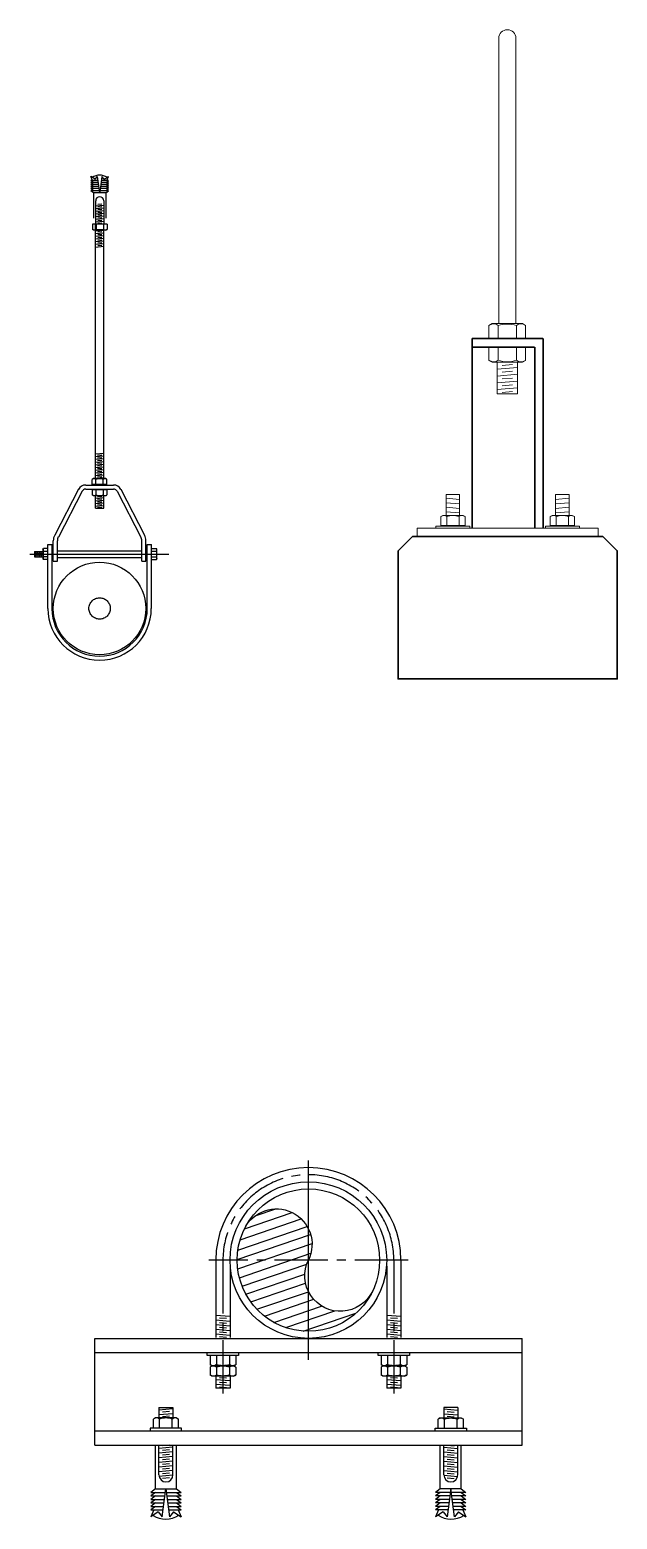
# Model space of a CAD drawing. Extents: x 462150 to 593348, y 35809 to 85242.
# Drawn here: x 521264 to 521676, y 61973 to 63020 of the extents above; entities that cross this region are included whole.
import ezdxf

# ---------------------------------------------------------------- set-up
doc = ezdxf.new("R2010")
doc.units = 0
doc.header["$LTSCALE"] = 500
doc.header["$MEASUREMENT"] = 0
for name, pattern in [('CENTER2', [1.125, 0.75, -0.125, 0.125, -0.125]), ('DASHED2', [0.375, 0.25, -0.125]), ('HIDDEN2', [4.7625, 3.175, -1.5875])]:
    doc.linetypes.add(name, pattern=pattern)
for name, color, linetype in [('-M-FITT', 2, 'Continuous'), ('AC-CHWS', 93, 'DASHED2'), ('AC-SEC', 7, 'Continuous'), ('MH-SUPORT', 1, 'Continuous'), ('MNUTS', 2, 'Continuous'), ('MSUPPORT', 12, 'Continuous'), ('MTHREAD', 7, 'Continuous'), ('support', 40, 'Continuous')]:
    doc.layers.add(name, color=color, linetype=linetype)
doc.layers.add('ACM-MISC', color=7, linetype='Continuous', lineweight=30)

# ---------------------------------------------------------------- blocks, each defined once
blk = doc.blocks.new('CUT')
at = {"color": 2}
for centre, start, end in [((0, 50), 90, 270), ((0, -50), 270, 90)]:
    blk.add_arc(centre, 50, start, end, dxfattribs=at)
blk = doc.blocks.new('NUT1')
at = {"layer": 'MNUTS'}
for p, q in [((-110, 112), (-97, 135)), ((-110, 112), (-110, -112)), ((0, 135), (-97, 135)), ((0, 68), (-97, 68)), ((0, 135), (0, -135)), ((-110, -112), (-97, -135)), ((0, -68), (-97, -68)), ((0, -135), (-97, -135))]:
    blk.add_line(p, q, dxfattribs=at)
for centre, radius, start, end in [((-53, 101), 55, 146.1889, 217.433), ((104, 0), 212, 161.4608, 198.5114), ((-53, -101), 55, 142.567, 213.8111)]:
    blk.add_arc(centre, radius, start, end, dxfattribs=at)
blk = doc.blocks.new('NUT2')
at = {"layer": 'MNUTS'}
for p, q in [((-7.5, 7.3), (-9, 6.5)), ((-9, 0.9), (-9, 6.5)), ((-7.5, 0), (-9, 0.9)), ((7.5, 7.3), (-7.5, 7.3)), ((7.5, 0), (-7.5, 0)), ((-4.5, 0), (-4.5, 6.5)), ((4.5, 0), (4.5, 6.5)), ((7.5, 7.3), (9, 6.5)), ((7.5, 0), (9, 0.9)), ((9, 0.9), (9, 6.5))]:
    blk.add_line(p, q, dxfattribs=at)
for centre, major_axis, start_param, end_param in [((-6.7, 3.6), (-2.59, 2.59), -1.438728, -0.195284), ((0, -7), (10, 10), 0.461828, 1.108483), ((6.7, 3.6), (2.59, 2.59), 0.195284, 1.438728)]:
    blk.add_ellipse(centre, major_axis=major_axis, ratio=1, start_param=start_param, end_param=end_param, dxfattribs=at)
at = {"layer": 'MNUTS', "extrusion": (0, 0, -1)}
for centre, major_axis, start_param, end_param in [((-6.7, 3.8), (-2.59, -2.59), -1.438728, -0.195284), ((0, 14.3), (10, -10), 0.461828, 1.108483), ((6.7, 3.8), (2.59, -2.59), 0.195284, 1.438728)]:
    blk.add_ellipse(centre, major_axis=major_axis, ratio=1, start_param=start_param, end_param=end_param, dxfattribs=at)
blk = doc.blocks.new('NUT')
at = {"layer": 'MNUTS'}
for p, q in [((-270, 0), (270, 0)), ((270, 0), (270, -194)), ((-270, 0), (-270, -194)), ((-225, -220), (-270, -194)), ((-225, -220), (225, -220)), ((-135, 0), (-135, -194)), ((135, 0), (135, -194)), ((225, -220), (270, -194))]:
    blk.add_line(p, q, dxfattribs=at)
for centre, radius, start, end in [((-202, -107), 110, 236.1889, 307.433), ((0, 209), 425, 251.4608, 288.5114), ((202, -107), 110, 232.567, 303.8111)]:
    blk.add_arc(centre, radius, start, end, dxfattribs=at)
blk = doc.blocks.new('NUT20')
at = {"layer": 'MNUTS'}
for p, q in [((-165, 169), (-146, 202)), ((-165, 169), (-165, -169)), ((0, 202), (-146, 202)), ((0, 101), (-146, 101)), ((0, 202), (0, -202)), ((-165, -169), (-146, -202)), ((0, -101), (-146, -101)), ((0, -202), (-146, -202))]:
    blk.add_line(p, q, dxfattribs=at)
for centre, radius, start, end in [((-80, 151), 82.5, 146.1889, 217.433), ((157, 0), 319, 161.4608, 198.5114), ((-80, -151), 82.5, 142.567, 213.8111)]:
    blk.add_arc(centre, radius, start, end, dxfattribs=at)
blk = doc.blocks.new('BOLT20')
at = {"layer": 'MNUTS'}
for p, q in [((0, 204), (182, 204)), ((0, 103), (182, 103)), ((201, 170), (182, 204)), ((201, -167), (201, 170)), ((0, -100), (182, -100)), ((0, -201), (182, -201)), ((201, -167), (182, -201))]:
    blk.add_line(p, q, dxfattribs=at)
for centre, radius, start, end in [((116, 153), 82.5, 322.567, 33.8111), ((-121, 2), 319, 341.4608, 18.5114), ((116, -150), 82.5, 326.1889, 37.433)]:
    blk.add_arc(centre, radius, start, end, dxfattribs=at)
blk = doc.blocks.new('*U504')
at = {"layer": 'ACM-MISC', "lineweight": 5, "ltscale": 20}
for p, q in [((-5.8, 450.1, 0), (-5.8, 249.6, 0)), ((6.2, 450.1, 0), (6.2, 249.6, 0)), ((-10.5, 249.6, 0), (-12.6, 248.3, 0)), ((-12.6, 239.1, 0), (-12.6, 248.3, 0)), ((10.9, 249.6, 0), (-10.5, 249.6, 0)), ((-6.2, 239.1, 0), (-6.2, 248.3, 0)), ((6.7, 239.1, 0), (6.7, 248.3, 0)), ((10.9, 249.6, 0), (13.1, 248.3, 0)), ((13.1, 239.1, 0), (13.1, 248.3, 0)), ((13.1, 239.1, 0), (-12.6, 239.1, 0)), ((13.1, 233.1, 0), (-12.6, 233.1, 0)), ((-12.6, 233.1, 0), (-12.6, 223.8, 0)), ((-6.2, 233.1, 0), (-6.2, 223.8, 0)), ((6.7, 233.1, 0), (6.7, 223.8, 0)), ((13.1, 233.1, 0), (13.1, 223.8, 0)), ((-10.5, 222.6, 0), (-12.6, 223.8, 0)), ((10.9, 222.6, 0), (-10.5, 222.6, 0)), ((-6.9, 200.4, 0), (-6.9, 222.6, 0)), ((-3.3, 220.9, 0), (3.8, 220.3, 0)), ((7.4, 200.4, 0), (7.4, 222.6, 0)), ((10.9, 222.6, 0), (13.1, 223.8, 0)), ((-6.9, 218.8, 0), (7.4, 217.6, 0)), ((-6.9, 214.1, 0), (7.4, 212.8, 0)), ((-6.9, 209.3, 0), (7.4, 208.1, 0)), ((-3.3, 216.1, 0), (3.8, 215.5, 0)), ((-3.3, 211.4, 0), (3.8, 210.8, 0)), ((-6.9, 204.5, 0), (7.4, 203.3, 0)), ((7.4, 200.4, 0), (-6.9, 200.4, 0)), ((-3.3, 206.6, 0), (3.8, 206, 0)), ((-3.3, 201.9, 0), (3.8, 201.2, 0))]:
    blk.add_line(p, q, dxfattribs=at)
at = {"layer": 'ACM-MISC'}
for p, q in [((-25, 239.1, 0), (-25, 106, 0)), ((-24.8, 239.1, 0), (25, 239.1, 0)), ((-18.8, 233.1, 0), (25, 233.1, 0)), ((25, 239.1, 0), (25, 106, 0))]:
    blk.add_line(p, q, dxfattribs=at)
at = {"layer": 'ACM-MISC', "linetype": 'HIDDEN2'}
blk.add_line((-19, 233.1, 0), (-19, 106, 0), dxfattribs=at)
at = {"layer": 'ACM-MISC', "lineweight": 13}
for p, q in [((-33.7, 129.5, 0), (-43.1, 129.5, 0)), ((-43.1, 129.5, 0), (-43.1, 114.8, 0)), ((-43.1, 126.9, 0), (-33.7, 126, 0)), ((-33.7, 129.5, 0), (-33.7, 114.8, 0)), ((33.7, 129.5, 0), (43.1, 129.5, 0)), ((33.7, 129.5, 0), (33.7, 114.8, 0)), ((43.1, 126.9, 0), (33.7, 126, 0)), ((43.1, 129.5, 0), (43.1, 114.8, 0)), ((-43.1, 123.7, 0), (-33.7, 122.9, 0)), ((-43.1, 120.6, 0), (-33.7, 119.8, 0)), ((-43.1, 117.5, 0), (-33.7, 116.6, 0)), ((43.1, 123.7, 0), (33.7, 122.9, 0)), ((43.1, 120.6, 0), (33.7, 119.8, 0)), ((43.1, 117.5, 0), (33.7, 116.6, 0)), ((-45.4, 114.8, 0), (-46.9, 114, 0)), ((-46.9, 107.9, 0), (-46.9, 114, 0)), ((-46.9, 107.9, 0), (-29.9, 107.9, 0)), ((-45.4, 114.8, 0), (-31.3, 114.8, 0)), ((-42.6, 107.9, 0), (-42.6, 114, 0)), ((-34.1, 107.9, 0), (-34.1, 114, 0)), ((-31.3, 114.8, 0), (-29.9, 114, 0)), ((-29.9, 107.9, 0), (-29.9, 114, 0)), ((31.3, 114.8, 0), (29.9, 114, 0)), ((29.9, 107.9, 0), (29.9, 114, 0)), ((46.9, 107.9, 0), (29.9, 107.9, 0)), ((45.4, 114.8, 0), (31.3, 114.8, 0)), ((34.1, 107.9, 0), (34.1, 114, 0)), ((42.6, 107.9, 0), (42.6, 114, 0)), ((45.4, 114.8, 0), (46.9, 114, 0)), ((46.9, 107.9, 0), (46.9, 114, 0))]:
    blk.add_line(p, q, dxfattribs=at)
at = {"layer": 'ACM-MISC', "lineweight": 13, "elevation": 0}
for points in [[(-63.5, 100), (63.5, 100), (63.5, 106), (-63.5, 106)], [(-50.4, 107.4), (-26.6, 107.4), (-26.6, 106), (-50.4, 106)], [(50.4, 107.4), (26.6, 107.4), (26.6, 106), (50.4, 106)]]:
    blk.add_lwpolyline(points, close=True, dxfattribs=at)
at = {"layer": 'ACM-MISC', "elevation": 0}
blk.add_lwpolyline([(76.9, 90), (76.9, 0), (-76.9, 0), (-76.9, 90), (-66.9, 100), (66.9, 100)], close=True, dxfattribs=at)
at = {"layer": 'ACM-MISC', "lineweight": 5, "ltscale": 20}
for centre, radius, start, end in [((0.2, 450.1, 0), 6, 0, 180), ((-9.4, 244.2, 0), 5.24, 52.567, 123.8111), ((0.2, 229.1, 0), 20.2, 71.4608, 108.5114), ((9.8, 244.2, 0), 5.24, 56.1889, 127.433), ((-9.4, 228, 0), 5.24, 236.1889, 307.433), ((0.2, 243, 0), 20.2, 251.4886, 288.5392), ((9.8, 228, 0), 5.24, 232.567, 303.8111)]:
    blk.add_arc(centre, radius, start, end, dxfattribs=at)
at = {"layer": 'ACM-MISC', "lineweight": 13}
for centre, radius, start, end in [((-44.7, 111.3, 0), 3.45, 52.567, 123.8111), ((-38.4, 101.4, 0), 13.3, 71.4886, 108.5392), ((-32.1, 111.3, 0), 3.45, 56.1889, 127.433), ((32.1, 111.3, 0), 3.45, 52.567, 123.8111), ((38.4, 101.4, 0), 13.3, 71.4608, 108.5114), ((44.7, 111.3, 0), 3.45, 56.1889, 127.433)]:
    blk.add_arc(centre, radius, start, end, dxfattribs=at)

msp = doc.modelspace()

# ---------------------------------------------------------------- hatches: boundary and pattern name
at = {"layer": '-M-FITT'}
h = msp.add_hatch(dxfattribs=at)
h.set_pattern_fill('ANSI31', color=125, scale=50, angle=-210.7388, style=0)
h.set_pattern_definition([(18.8862156, (565786.573, -129266.651), (2.02306122, -5.91352038), [])])
h.paths.add_polyline_path([(521504.3, 62133.4, -0.414214), (521437.4, 62110.5, -0.414214), (521414.5, 62177.4, -1), (521459.4, 62155.4, 1)])

# ---------------------------------------------------------------- linework, layer by layer
msp.add_circle((521459.4, 62155.4), 55, dxfattribs=at)
at = {"layer": '-M-FITT', "color": 3}
msp.add_circle((521459.4, 62155.4), 50, dxfattribs=at)
msp.add_line((521459.4, 62085.4), (521459.4, 62225.4))
at = {"layer": 'AC-CHWS'}
msp.add_circle((521312.8, 62613.2), 7.5, dxfattribs=at)
at = {"layer": 'AC-SEC'}
for p, q in [((521309.7, 62914.7), (521306.7, 62916.7)), ((521307.9, 62913.9), (521306.7, 62916.7)), ((521311.8, 62913.9), (521306.7, 62913.9)), ((521308.6, 62912.4), (521306.7, 62913.9)), ((521311.9, 62912.4), (521306.7, 62912.4)), ((521308.6, 62911), (521306.7, 62912.4)), ((521308.6, 62909.6), (521306.7, 62911)), ((521312.1, 62911), (521306.7, 62911)), ((521312.3, 62909.6), (521306.7, 62909.6)), ((521308.6, 62908.2), (521306.7, 62909.6)), ((521309.7, 62914.7), (521311.4, 62916.7)), ((521312.9, 62905.3), (521311.4, 62916.7)), ((521314.4, 62916.7), (521312.9, 62905.3)), ((521319, 62909.6), (521313.4, 62909.6)), ((521319, 62911), (521313.6, 62911)), ((521319, 62912.4), (521313.8, 62912.4)), ((521319, 62913.9), (521314, 62913.9)), ((521316, 62914.7), (521314.4, 62916.7)), ((521316, 62914.7), (521319, 62916.7)), ((521317.1, 62912.4), (521319, 62913.9)), ((521317.1, 62911), (521319, 62912.4)), ((521317.1, 62909.6), (521319, 62911)), ((521317.1, 62908.2), (521319, 62909.6)), ((521317.8, 62913.9), (521319, 62916.7)), ((521312.5, 62908.2), (521306.7, 62908.2)), ((521308.6, 62906.7), (521306.7, 62908.2)), ((521312.7, 62906.7), (521306.7, 62906.7)), ((521308.6, 62905.3), (521306.7, 62906.7)), ((521317.1, 62905.3), (521308.6, 62905.3)), ((521308.6, 62905.3), (521308.6, 62887.5)), ((521310, 62899.6), (521310, 62887.5)), ((521319, 62906.7), (521313.1, 62906.7)), ((521319, 62908.2), (521313.2, 62908.2)), ((521315.7, 62899.6), (521315.7, 62887.5)), ((521317.1, 62906.7), (521319, 62908.2)), ((521317.1, 62905.3), (521319, 62906.7)), ((521317.1, 62905.3), (521317.1, 62887.5)), ((521315.7, 62896.4), (521310, 62895.9)), ((521315.7, 62894.5), (521310, 62894)), ((521314.3, 62897.2), (521311.5, 62897)), ((521314.3, 62895.3), (521311.5, 62895.1)), ((521314.3, 62893.4), (521311.5, 62893.2)), ((521310, 62887.5), (521310, 62883.2)), ((521315.7, 62886.9), (521310, 62886.4)), ((521315.7, 62885), (521310, 62884.5)), ((521310, 62704.3), (521310, 62883.2)), ((521315.7, 62878.8), (521310, 62878.3)), ((521314.3, 62885.8), (521311.5, 62885.6)), ((521314.3, 62883.9), (521311.5, 62883.7)), ((521314.3, 62877.7), (521311.5, 62877.5)), ((521315.7, 62887.5), (521315.7, 62883.2)), ((521315.7, 62704.3), (521315.7, 62883.2)), ((521315.7, 62876.9), (521310, 62876.4)), ((521315.7, 62875), (521310, 62874.5)), ((521314.3, 62875.8), (521311.5, 62875.6)), ((521314.3, 62873.9), (521311.5, 62873.7)), ((521315.7, 62722.1), (521310, 62721.6)), ((521315.7, 62720.2), (521310, 62719.7)), ((521314.3, 62721), (521311.4, 62720.7)), ((521315.7, 62718.3), (521310, 62717.8)), ((521315.7, 62716.3), (521310, 62715.8)), ((521315.7, 62714.4), (521310, 62713.9)), ((521315.7, 62712.5), (521310, 62712)), ((521315.7, 62710.6), (521310, 62710.1)), ((521314.3, 62719.1), (521311.4, 62718.8)), ((521314.3, 62717.2), (521311.4, 62716.9)), ((521314.3, 62715.3), (521311.4, 62715)), ((521314.3, 62713.3), (521311.4, 62713.1)), ((521314.3, 62711.4), (521311.4, 62711.2)), ((521303.1, 62699.9), (521322.6, 62699.9)), ((521315.7, 62708.7), (521310, 62708.2)), ((521315.7, 62706.8), (521310, 62706.3)), ((521315.7, 62704.9), (521310.6, 62704.4)), ((521314.3, 62709.5), (521311.4, 62709.3)), ((521314.3, 62707.6), (521311.4, 62707.4)), ((521314.3, 62705.7), (521311.4, 62705.4)), ((521298, 62696.9), (521281.3, 62664.7)), ((521300.5, 62695.5), (521283.9, 62663.4)), ((521303.1, 62697.1), (521322.6, 62697.1)), ((521310, 62683.6), (521310, 62692.6)), ((521315.7, 62691), (521310, 62690.5)), ((521315.7, 62689.1), (521310, 62688.6)), ((521314.3, 62691.8), (521311.4, 62691.6)), ((521314.3, 62689.9), (521311.4, 62689.7)), ((521315.7, 62683.6), (521315.7, 62692.6)), ((521325.2, 62695.5), (521341.8, 62663.4)), ((521327.7, 62696.9), (521344.4, 62664.7)), ((521315.7, 62687.2), (521310, 62686.7)), ((521315.7, 62685.3), (521310, 62684.8)), ((521310, 62683.6), (521315.7, 62683.6)), ((521314.3, 62688), (521311.4, 62687.8)), ((521314.3, 62686.1), (521311.4, 62685.8)), ((521314.3, 62684.2), (521311.4, 62683.9)), ((521276.5, 62613.2), (521276.5, 62658.1)), ((521276.5, 62658.1), (521279.4, 62658.1)), ((521279.4, 62613.2), (521279.4, 62658.1)), ((521280.3, 62646.4), (521280.3, 62660.8)), ((521283.2, 62646.4), (521283.2, 62660.8)), ((521342.5, 62646.4), (521342.5, 62660.8)), ((521345.3, 62646.4), (521345.3, 62660.8)), ((521346.3, 62613.2), (521346.3, 62658.1)), ((521346.3, 62658.1), (521349.2, 62658.1)), ((521349.2, 62613.2), (521349.2, 62658.1)), ((521263.8, 62651.4), (521361.5, 62651.4)), ((521267.2, 62653.3), (521273, 62653.3)), ((521267.2, 62653.3), (521267.2, 62649.5)), ((521267.2, 62649.5), (521273, 62649.5)), ((521267.6, 62650.5), (521267.4, 62652.4)), ((521268.3, 62649.5), (521268, 62653.3)), ((521268.9, 62650.5), (521268.7, 62652.4)), ((521269.6, 62649.5), (521269.3, 62653.3)), ((521270.1, 62650.5), (521270, 62652.4)), ((521270.8, 62649.5), (521270.5, 62653.3)), ((521271.4, 62650.5), (521271.2, 62652.4)), ((521272.1, 62649.5), (521271.8, 62653.3)), ((521272.7, 62650.5), (521272.5, 62652.4)), ((521279.4, 62653.3), (521280.3, 62653.3)), ((521279.4, 62649.5), (521280.3, 62649.5)), ((521283.2, 62653.8), (521342.5, 62653.8)), ((521283.2, 62649), (521342.5, 62649)), ((521346.3, 62653.3), (521345.3, 62653.3)), ((521346.3, 62649.5), (521345.3, 62649.5)), ((521280.3, 62646.4), (521283.2, 62646.4)), ((521342.5, 62646.4), (521345.3, 62646.4))]:
    msp.add_line(p, q, dxfattribs=at)
for centre, radius, start, end in [((521312.9, 62908), 9.62, 57.2715, 123.1794), ((521312.9, 62899.6), 2.85, 0, 180), ((521303.1, 62694.2), 5.74, 90, 152.5603), ((521322.6, 62694.2), 5.74, 27.4397, 90), ((521303.1, 62694.2), 2.87, 90, 152.5603), ((521322.6, 62694.2), 2.87, 27.4397, 90), ((521288.9, 62660.8), 8.6, 152.5603, 180), ((521288.9, 62660.8), 5.74, 152.5603, 180), ((521336.7, 62660.8), 5.74, 0, 27.4397), ((521336.7, 62660.8), 8.6, 0, 27.4397), ((521312.8, 62613.2), 36.3, 180, 0), ((521312.8, 62613.2), 33.5, 180, 0)]:
    msp.add_arc(centre, radius, start, end, dxfattribs=at)
at = {"layer": 'MH-SUPORT'}
msp.add_circle((521312.8, 62613.2), 32.5, dxfattribs=at)
at = {"layer": 'MSUPPORT', "color": 7, "linetype": 'CENTER2', "ltscale": 0.1}
for p, q in [((521459.4, 62085.4), (521459.4, 62225.4)), ((521529.4, 62155.4), (521389.4, 62155.4)), ((521399.4, 62155.4), (521399.4, 62060)), ((521519.4, 62155.4), (521519.4, 62060))]:
    msp.add_line(p, q, dxfattribs=at)
at = {"layer": 'MSUPPORT'}
for p, q in [((521394.4, 62155.4), (521394.4, 62101.1)), ((521524.4, 62155.4), (521524.4, 62101.1)), ((521404.4, 62151.1), (521404.4, 62101.1)), ((521514.4, 62151.1), (521514.4, 62101.1)), ((521394.5, 62116.8), (521404.3, 62115.9)), ((521394.5, 62113.5), (521404.3, 62112.6)), ((521397, 62114.9), (521401.9, 62114.5)), ((521514.5, 62116.8), (521524.3, 62115.9)), ((521514.5, 62113.5), (521524.3, 62112.6)), ((521517, 62114.9), (521521.9, 62114.5)), ((521394.5, 62110.2), (521404.3, 62109.3)), ((521394.5, 62106.9), (521404.3, 62106)), ((521394.5, 62103.6), (521404.3, 62102.7)), ((521397, 62111.6), (521401.9, 62111.2)), ((521397, 62108.3), (521401.9, 62107.9)), ((521397, 62105), (521401.9, 62104.6)), ((521514.5, 62110.2), (521524.3, 62109.3)), ((521514.5, 62106.9), (521524.3, 62106)), ((521514.5, 62103.6), (521524.3, 62102.7)), ((521517, 62111.6), (521521.9, 62111.2)), ((521517, 62108.3), (521521.9, 62107.9)), ((521517, 62105), (521521.9, 62104.6)), ((521309.4, 62100.4), (521609.4, 62100.4)), ((521309.4, 62025.4), (521309.4, 62100.4)), ((521397, 62101.7), (521401.9, 62101.3)), ((521517, 62101.7), (521521.9, 62101.3)), ((521609.4, 62025.4), (521609.4, 62100.4)), ((521309.4, 62090.4), (521609.4, 62090.4)), ((521394.4, 62073.7), (521394.4, 62065.4)), ((521394.5, 62071.6), (521404.3, 62070.8)), ((521397, 62073), (521401.9, 62072.6)), ((521404.4, 62073.7), (521404.4, 62065.4)), ((521514.4, 62073.7), (521514.4, 62065.4)), ((521514.5, 62071.6), (521524.3, 62070.8)), ((521517, 62073), (521521.9, 62072.6)), ((521524.4, 62073.7), (521524.4, 62065.4)), ((521404.4, 62065.4), (521394.4, 62065.4)), ((521394.5, 62068.3), (521404.3, 62067.5)), ((521397, 62069.7), (521401.9, 62069.3)), ((521397, 62066.4), (521401.9, 62066)), ((521524.4, 62065.4), (521514.4, 62065.4)), ((521514.5, 62068.3), (521524.3, 62067.5)), ((521517, 62069.7), (521521.9, 62069.3)), ((521517, 62066.4), (521521.9, 62066)), ((521354.5, 62051.8), (521354.5, 62044.4)), ((521354.5, 62051.8), (521364.3, 62051.8)), ((521364.3, 62050.8), (521354.5, 62049.9)), ((521364.3, 62051.8), (521364.3, 62044.4)), ((521554.5, 62051.8), (521554.5, 62044.4)), ((521564.3, 62051.8), (521554.5, 62051.8)), ((521554.5, 62050.8), (521564.3, 62049.9)), ((521564.3, 62051.8), (521564.3, 62044.4)), ((521364.3, 62047.5), (521354.5, 62046.7)), ((521361.8, 62049), (521356.9, 62048.5)), ((521361.8, 62045.7), (521356.9, 62045.2)), ((521554.5, 62047.5), (521564.3, 62046.7)), ((521556.9, 62049), (521561.8, 62048.5)), ((521556.9, 62045.7), (521561.8, 62045.2)), ((521309.4, 62035.4), (521609.4, 62035.4)), ((521309.4, 62025.4), (521609.4, 62025.4)), ((521352, 61994.6), (521352, 62025.4)), ((521354.5, 62004.5), (521354.5, 62025.4)), ((521364.3, 62023.9), (521354.5, 62023.1)), ((521364.3, 62020.7), (521354.5, 62019.8)), ((521361.8, 62025.4), (521356.9, 62024.9)), ((521361.8, 62022.1), (521356.9, 62021.6)), ((521364.3, 62004.5), (521364.3, 62025.4)), ((521366.7, 61994.6), (521366.7, 62025.4)), ((521552, 61994.6), (521552, 62025.4)), ((521554.5, 62004.5), (521554.5, 62025.4)), ((521554.5, 62023.9), (521564.3, 62023.1)), ((521554.5, 62020.7), (521564.3, 62019.8)), ((521556.9, 62025.4), (521561.8, 62024.9)), ((521556.9, 62022.1), (521561.8, 62021.6)), ((521564.3, 62004.5), (521564.3, 62025.4)), ((521566.7, 61994.6), (521566.7, 62025.4)), ((521364.3, 62017.4), (521354.5, 62016.5)), ((521364.3, 62014.1), (521354.5, 62013.2)), ((521364.3, 62010.8), (521354.5, 62010)), ((521361.8, 62018.8), (521356.9, 62018.4)), ((521361.8, 62015.5), (521356.9, 62015.1)), ((521361.8, 62012.2), (521356.9, 62011.8)), ((521361.8, 62009), (521356.9, 62008.5)), ((521554.5, 62017.4), (521564.3, 62016.5)), ((521554.5, 62014.1), (521564.3, 62013.2)), ((521554.5, 62010.8), (521564.3, 62010)), ((521556.9, 62018.8), (521561.8, 62018.4)), ((521556.9, 62015.5), (521561.8, 62015.1)), ((521556.9, 62012.2), (521561.8, 62011.8)), ((521556.9, 62009), (521561.8, 62008.5)), ((521364.3, 62007.5), (521354.5, 62006.7)), ((521364.3, 62004.3), (521354.5, 62003.4)), ((521361.8, 62005.7), (521356.9, 62005.3)), ((521361.8, 62002.4), (521356.9, 62002)), ((521554.5, 62007.5), (521564.3, 62006.7)), ((521554.5, 62004.3), (521564.3, 62003.4)), ((521556.9, 62005.7), (521561.8, 62005.3)), ((521556.9, 62002.4), (521561.8, 62002)), ((521352, 61994.6), (521348.7, 61992.2)), ((521348.7, 61992.2), (521359, 61992.2)), ((521352, 61992.2), (521348.7, 61989.7)), ((521348.7, 61989.7), (521358.7, 61989.7)), ((521352, 61989.7), (521348.7, 61987.2)), ((521352, 61994.6), (521366.7, 61994.6)), ((521356.8, 61975), (521359.4, 61994.6)), ((521359.4, 61994.6), (521361.9, 61975)), ((521359.7, 61992.2), (521370, 61992.2)), ((521360, 61989.7), (521370, 61989.7)), ((521366.7, 61994.6), (521370, 61992.2)), ((521366.7, 61992.2), (521370, 61989.7)), ((521366.7, 61989.7), (521370, 61987.2)), ((521552, 61994.6), (521548.7, 61992.2)), ((521552, 61992.2), (521548.7, 61989.7)), ((521559, 61992.2), (521548.7, 61992.2)), ((521552, 61989.7), (521548.7, 61987.2)), ((521558.7, 61989.7), (521548.7, 61989.7)), ((521566.7, 61994.6), (521552, 61994.6)), ((521559.4, 61994.6), (521556.8, 61975)), ((521561.9, 61975), (521559.4, 61994.6)), ((521570, 61992.2), (521559.7, 61992.2)), ((521570, 61989.7), (521560, 61989.7)), ((521566.7, 61994.6), (521570, 61992.2)), ((521566.7, 61992.2), (521570, 61989.7)), ((521566.7, 61989.7), (521570, 61987.2)), ((521348.7, 61987.2), (521358.4, 61987.2)), ((521352, 61987.2), (521348.7, 61984.8)), ((521352, 61984.8), (521348.7, 61982.3)), ((521348.7, 61984.8), (521358.1, 61984.8)), ((521352, 61982.3), (521348.7, 61979.9)), ((521348.7, 61982.3), (521357.8, 61982.3)), ((521350.8, 61979.9), (521348.7, 61975)), ((521348.7, 61979.9), (521357.4, 61979.9)), ((521354, 61978.5), (521348.7, 61975)), ((521354, 61978.5), (521356.8, 61975)), ((521360.3, 61987.2), (521370, 61987.2)), ((521360.7, 61984.8), (521370, 61984.8)), ((521361, 61982.3), (521370, 61982.3)), ((521361.3, 61979.9), (521370, 61979.9)), ((521364.8, 61978.5), (521361.9, 61975)), ((521364.8, 61978.5), (521370, 61975)), ((521366.7, 61987.2), (521370, 61984.8)), ((521366.7, 61984.8), (521370, 61982.3)), ((521366.7, 61982.3), (521370, 61979.9)), ((521367.9, 61979.9), (521370, 61975)), ((521558.4, 61987.2), (521548.7, 61987.2)), ((521552, 61987.2), (521548.7, 61984.8)), ((521552, 61984.8), (521548.7, 61982.3)), ((521558.1, 61984.8), (521548.7, 61984.8)), ((521552, 61982.3), (521548.7, 61979.9)), ((521557.8, 61982.3), (521548.7, 61982.3)), ((521550.8, 61979.9), (521548.7, 61975)), ((521557.4, 61979.9), (521548.7, 61979.9)), ((521554, 61978.5), (521548.7, 61975)), ((521554, 61978.5), (521556.8, 61975)), ((521570, 61987.2), (521560.3, 61987.2)), ((521570, 61984.8), (521560.7, 61984.8)), ((521570, 61982.3), (521561, 61982.3)), ((521570, 61979.9), (521561.3, 61979.9)), ((521564.8, 61978.5), (521561.9, 61975)), ((521564.8, 61978.5), (521570, 61975)), ((521566.7, 61987.2), (521570, 61984.8)), ((521566.7, 61984.8), (521570, 61982.3)), ((521566.7, 61982.3), (521570, 61979.9)), ((521567.9, 61979.9), (521570, 61975))]:
    msp.add_line(p, q, dxfattribs=at)
for points in [[(521410.4, 62090.4), (521410.4, 62088.4), (521388.4, 62088.4), (521388.4, 62090.4)], [(521530.4, 62090.4), (521530.4, 62088.4), (521508.4, 62088.4), (521508.4, 62090.4)], [(521370.4, 62035.4), (521370.4, 62037.4), (521348.4, 62037.4), (521348.4, 62035.4)], [(521548.4, 62035.4), (521548.4, 62037.4), (521570.4, 62037.4), (521570.4, 62035.4)]]:
    msp.add_lwpolyline(points, dxfattribs=at)
for centre, radius, start, end in [((521459.4, 62155.4), 65, 0.003, 180), ((521359.4, 62004.5), 4.91, 180, 360), ((521559.4, 62004.5), 4.91, 180, 360), ((521359.3, 61990), 16.6, 237.2715, 303.1794), ((521559.5, 61990), 16.6, 236.8206, 302.7285)]:
    msp.add_arc(centre, radius, start, end, dxfattribs=at)
at = {"layer": 'MSUPPORT', "color": 7, "linetype": 'CENTER2', "ltscale": 0.1}
msp.add_arc((521459.4, 62155.4), 60, 0.003, 180, dxfattribs=at)
at = {"layer": 'MTHREAD'}
for p, q in [((521315.7, 62892.6), (521310, 62892.1)), ((521315.7, 62890.7), (521310, 62890.2)), ((521315.7, 62888.8), (521310, 62888.3)), ((521314.3, 62891.5), (521311.5, 62891.3)), ((521314.3, 62889.6), (521311.5, 62889.4)), ((521314.3, 62887.7), (521311.5, 62887.5)), ((521315.7, 62873.1), (521310, 62872.6)), ((521315.7, 62871.2), (521310, 62870.7)), ((521315.7, 62869.3), (521310, 62868.8)), ((521315.7, 62867.4), (521310, 62866.9)), ((521314.3, 62872), (521311.5, 62871.8)), ((521314.3, 62870.1), (521311.5, 62869.9)), ((521314.3, 62868.2), (521311.5, 62868))]:
    msp.add_line(p, q, dxfattribs=at)

# ---------------------------------------------------------------- block references
at = {"layer": '-M-FITT', "xscale": -0.4999999998445089, "yscale": 0.500000000003638, "zscale": 0.5, "rotation": 243.8862155929516}
msp.add_blockref('CUT', (521459.4, 62155.4), dxfattribs=at)
at = {"layer": 'AC-SEC'}
for name, p, xscale, yscale, zscale in [('NUT', (521312.9, 62883.2), -0.018999999971129, 0.0190000000002328, 0.0189999999999969), ('NUT', (521312.8, 62696.7), 0.01911764708347619, 0.01911764708347619, 0.01911764708347619), ('NUT20', (521276.2, 62651.4), 0.01911764708347619, 0.01911764708347619, 0.01911764708347619), ('BOLT20', (521349.2, 62651.4), 0.01911764708347619, 0.01911764708347619, 0.01911764708347619)]:
    msp.add_blockref(name, p, dxfattribs=dict(at, xscale=xscale, yscale=yscale, zscale=zscale))
at = {"layer": 'AC-SEC', "xscale": 0.01911764708347619, "yscale": 0.01911764708347619, "zscale": 0.01911764708347619, "rotation": 180}
msp.add_blockref('NUT', (521312.8, 62700.2), dxfattribs=at)
at = {"layer": 'MSUPPORT', "extrusion": (0, 0, -1), "xscale": 0.0666666665274534, "yscale": 0.0666666665274534, "zscale": -0.0666666666666667, "rotation": 89.9999999499742}
for p in [(-521399.4, 62088.4), (-521519.4, 62088.4)]:
    msp.add_blockref('NUT1', p, dxfattribs=at)
at = {"layer": 'MSUPPORT', "xscale": -1, "rotation": 179.9999999908287}
for p in [(521399.4, 62081.1), (521519.4, 62081.1)]:
    msp.add_blockref('NUT2', p, dxfattribs=at)
at = {"layer": 'MSUPPORT'}
for p, xscale, yscale, zscale, rotation in [((521359.4, 62037.4), 0.03276016179006547, 0.03276016179006547, 0.03276016179006547, 179.9999998981979), ((521559.4, 62037.4), -0.03276016179006547, 0.0327601615608728, 0.0327601615469086, 179.9999998981978)]:
    msp.add_blockref('NUT', p, dxfattribs=dict(at, xscale=xscale, yscale=yscale, zscale=zscale, rotation=rotation))
at = {"layer": 'support', "linetype": 'Continuous', "ltscale": 500, "xscale": -1}
msp.add_blockref('*U504', (521599.3, 62563.7, 0), dxfattribs=at)

doc.saveas('drawing.dxf')
